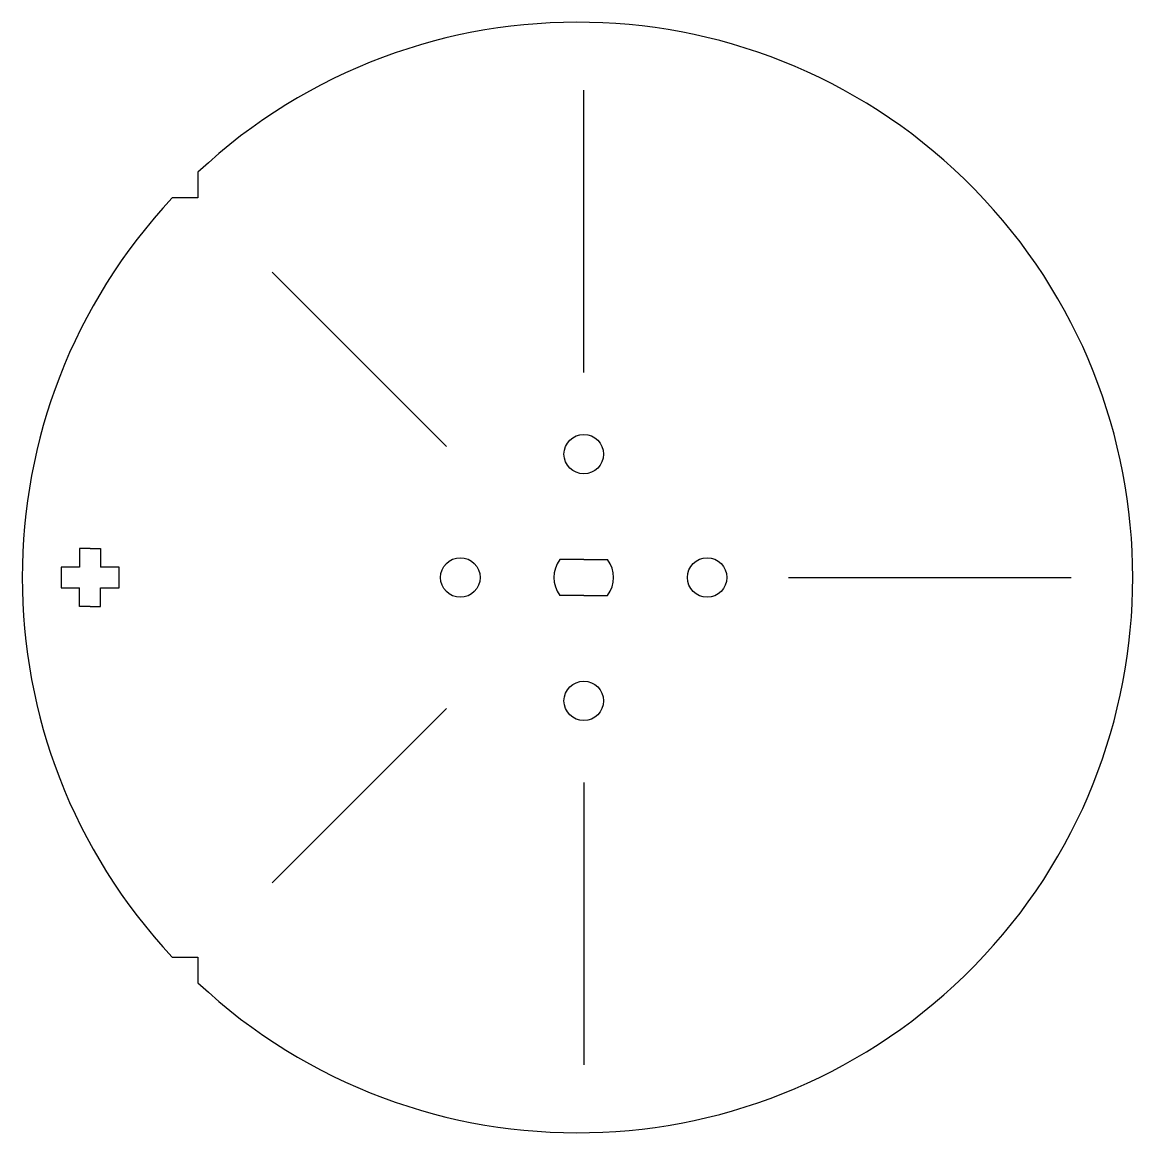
# Model space of a CAD drawing. Header units: millimetres. Extents: x 24.9 to 114.9, y 17.8 to 107.8.
import ezdxf

# ---------------------------------------------------------------- set-up
doc = ezdxf.new("R2010")
doc.units = ezdxf.units.MM
doc.layers.add('cutting', color=5, linetype='Continuous')

msp = doc.modelspace()

# ---------------------------------------------------------------- linework, layer by layer
at = {"layer": 'cutting'}
for p, q in [((70.448, 79.427), (70.448, 102.323)), ((39.184, 95.673), (39.184, 93.586)), ((39.184, 93.586), (37.097, 93.586)), ((59.337, 73.434), (45.194, 87.576)), ((30.448, 65.177), (29.598, 65.177)), ((29.598, 65.177), (29.598, 63.677)), ((30.448, 65.177), (31.298, 65.177)), ((31.298, 65.177), (31.298, 63.677)), ((70.448, 64.277), (68.514, 64.277)), ((70.448, 64.277), (72.381, 64.277)), ((29.598, 63.677), (28.098, 63.677)), ((28.098, 63.677), (28.098, 61.977)), ((32.798, 63.677), (31.298, 63.677)), ((32.798, 61.977), (32.798, 63.677)), ((87.048, 62.827), (109.943, 62.827)), ((28.098, 61.977), (29.598, 61.977)), ((29.598, 60.477), (29.598, 61.977)), ((31.298, 60.477), (31.298, 61.977)), ((31.298, 61.977), (32.798, 61.977)), ((70.448, 61.377), (68.514, 61.377)), ((70.448, 61.377), (72.381, 61.377)), ((30.448, 60.477), (29.598, 60.477)), ((30.448, 60.477), (31.298, 60.477)), ((59.337, 52.22), (45.194, 38.078)), ((70.448, 46.227), (70.448, 23.332)), ((37.097, 32.068), (39.184, 32.068)), ((39.184, 32.068), (39.184, 29.981))]:
    msp.add_line(p, q, dxfattribs=at)
for centre in [(70.448, 72.827), (60.448, 62.827), (80.448, 62.827), (70.448, 52.827)]:
    msp.add_circle(centre, 1.6, dxfattribs=at)
for centre, radius, start, end in [((69.943, 62.827), 45, 226.87938, 133.12062), ((69.943, 62.827), 45, 136.87938, 223.12062), ((70.448, 62.827), 2.417, 143.1301, 216.8699), ((70.448, 62.827), 2.417, 323.1301, 36.8699)]:
    msp.add_arc(centre, radius, start, end, dxfattribs=at)

doc.saveas('drawing.dxf')
